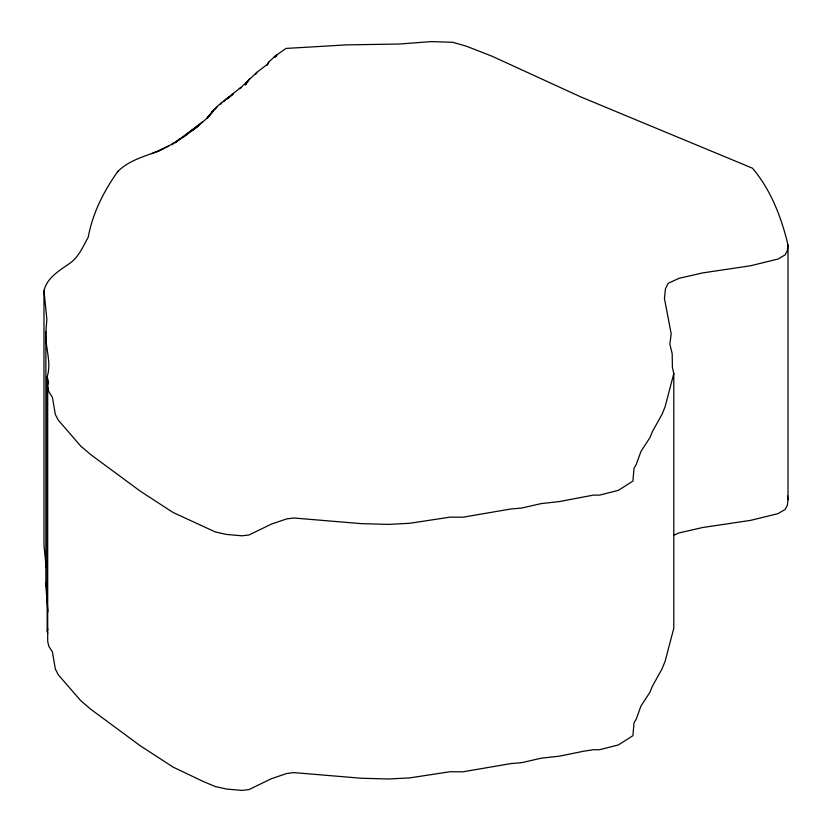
<?xml version="1.0" encoding="UTF-8"?>
<svg xmlns="http://www.w3.org/2000/svg" width="832" height="832" viewBox="0 0 832 832"><rect width="100%" height="100%" fill="white"/><g stroke="black" fill="none" stroke-linecap="round" stroke-linejoin="round"><path stroke-width="1.25" d="M276.432 55.12L276.006 56.41L275.662 55.723L286.01 48.433L346.486 44.886L399.724 44.013L431.122 41.6L452.774 42.297L466.357 46.186L491.993 56.202L581.173 97.084L752.43 168.178C770.9 189.883 781.518 217.599 788.018 245.107L788.018 499.71L787.363 505.17L785.158 509.465L777.93 513.656L750.589 520.364L702.707 527.509L679.141 532.886L673.785 535.132M47.892 611.77L45.874 586.206L45.874 331.604L46.873 319.332L43.982 290.784C46.873 278.065 58.552 271.201 68.505 264.17C78.51 257.878 82.67 247.042 88.213 237.245C92.654 213.096 103.823 191.038 118.019 171.205M45.874 586.206L46.176 582.525M788.018 245.107L787.363 250.567L785.158 254.862L777.93 259.054L750.589 265.762L702.707 272.906L679.141 278.283L668.158 283.317L665.465 288.818L664.446 298.542L671.185 333.767L669.864 344.178L672.204 353.798L672.381 367.182L673.806 373.589L673.806 628.191L665.132 661.242L662.043 668.886L652.392 686.234L649.969 692.182L640.952 706.035L636.23 719.056L634.015 722.883L632.913 735.696L618.374 744.942L599.57 749.736L593.414 749.705L583.554 751.244L559.354 756.174L541.185 758.191L521.789 762.642L510.89 763.589L462.779 771.836L450.247 771.711L409.625 777.899L388.669 778.991L361.504 778.263L293.748 772.606L286.728 773.5L271.419 778.7L248.934 789.61L241.966 790.4L226.564 789.048L215.28 786.542L203.122 781.446L173.066 767.083L140.234 745.742L90.896 709.353L80.714 700.658L58.219 674.679L55.338 669.032L52.447 652.007L48.828 646.298L47.694 641.389L47.694 386.786L48.578 382.2L47.185 376.626C51.875 362.138 44.793 346.642 45.874 331.604M673.806 373.589L665.132 406.64L662.043 414.284L652.392 431.631L649.969 437.58L640.952 451.433L636.23 464.454L634.015 468.281L632.913 481.094L618.374 490.339L599.57 495.134L593.414 495.102L559.354 501.571L541.185 503.589L521.789 508.04L510.89 508.986L462.779 517.234L450.247 517.109L409.625 523.297L388.669 524.389L361.504 523.661L293.748 517.993L286.728 518.898L271.419 524.098L248.934 535.007L241.966 535.798L226.564 534.446L215.28 531.939L173.066 512.481L140.234 491.14L90.896 454.75L80.714 446.056L58.219 420.077L55.338 414.43L52.447 397.405L48.828 391.695L47.694 386.786M47.736 633.464L47.185 631.228L47.892 628.971M274.248 56.867L275.662 55.723L275.122 57.387M208.01 117.447L211.921 112.882L212.586 110.989L219.887 104.01L241.686 86.809L256.807 72.363L267.654 64.147L268.684 62.13L274.945 56.295M276.692 54.912L276.682 55.89L276.172 55.318M245.305 84.791L246.272 82.722M267.093 65.426L268.684 62.13M213.158 111.353L214.094 109.418L211.921 112.882M220.511 104.468L221.603 102.523M255.507 74.506L256.807 72.363M247.998 80.746L245.45 84.812L249.548 78.77M207.158 118.123L212.586 110.989M207.438 118.165L210.642 113.994M215.301 109.169L216.84 107.12M171.985 144.789C183.945 135.158 198.037 127.681 208.686 116.303M223.746 101.754L226.179 98.946M227.375 98.769L229.07 96.824L227.365 98.582M227.833 98.623L232.294 94.858M175.354 142.511L179.296 139.173M117.499 171.808C132.881 156.042 155.938 155.241 173.566 142.886M202.145 122.013L185.037 135.346M175.313 142.761L197.933 126.121M199.514 124.654L191.766 130.478L195.78 127.92M182.666 137.623L188.791 133.089M190.83 131.581L197.974 126.298M159.078 150.758L163.394 148.325M159.047 150.821L168.49 145.954M239.325 88.587L241.519 87.485M231.452 95.087L233.428 94.099M151.746 153.722L157.997 151.362L157.217 151.372M787.488 496.09L788.018 499.71M46.218 567.798L43.982 545.386L43.982 290.784M47.185 376.626L47.185 631.228"/></g></svg>
